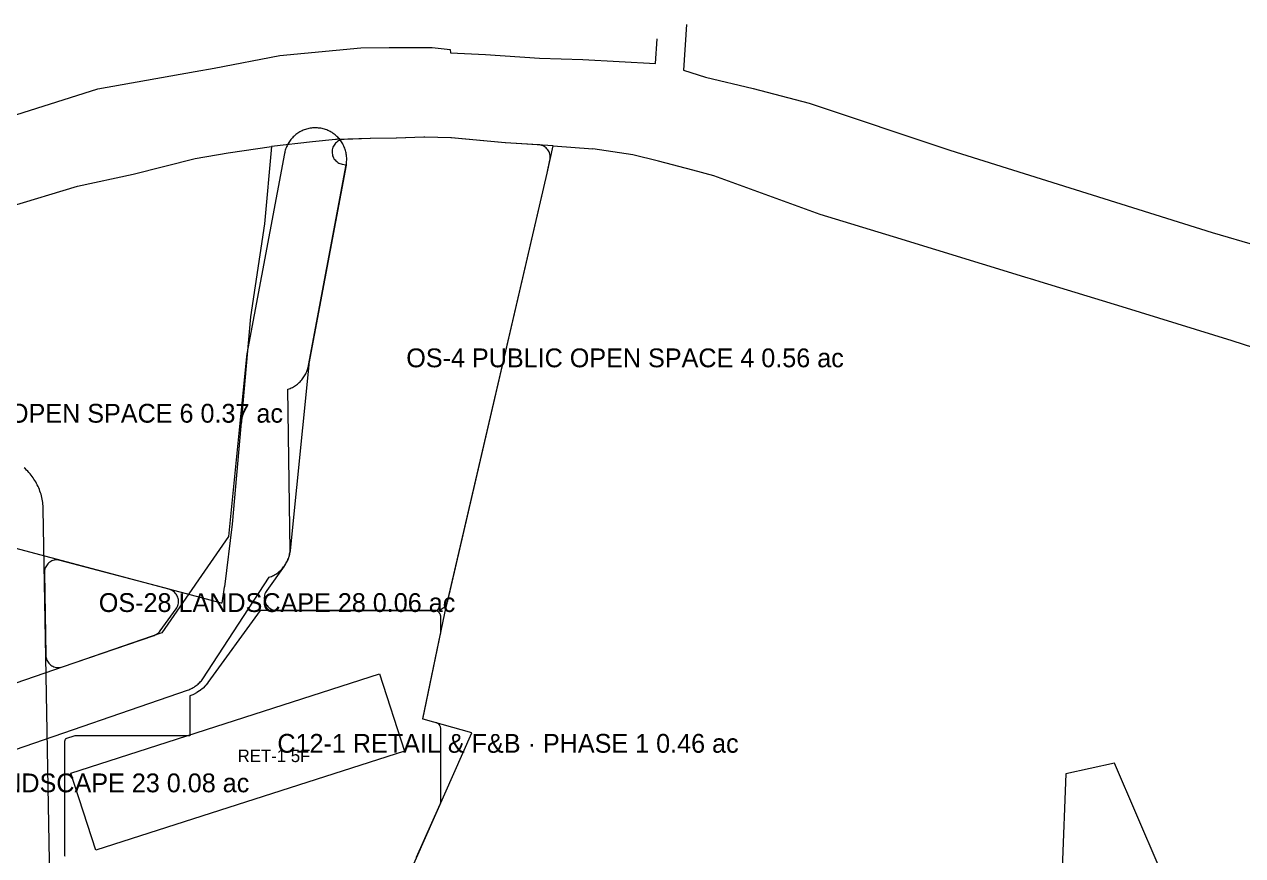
# Model space of a CAD drawing. Extents: x 32 to 940, y -21 to 684.
# Drawn here: x 293.6 to 487.9, y 550.9 to 683.5 of the extents above; entities that cross this region are included whole.
import ezdxf

# ---------------------------------------------------------------- set-up
doc = ezdxf.new("R2010")
doc.units = 0
for name, color, linetype, lineweight in [('BUILDING-RETAIL', 6, 'Continuous', 0), ('GREEN-LANDSCAPE', 3, 'Continuous', 0), ('GREEN-RC', 3, 'Continuous', 0), ('ROAD-EXISTING', 2, 'Continuous', 0), ('ROAD-PRIMARY', 1, 'Continuous', 0), ('SITE-BOUNDARY', 7, 'Continuous', 0), ('TEXT-PLOT', 7, 'Continuous', 0), ('TEXT-ZONE', 7, 'Continuous', 0), ('ZONE-RETAIL', 6, 'Continuous', 0)]:
    doc.layers.add(name, color=color, linetype=linetype, lineweight=lineweight)

msp = doc.modelspace()

# ---------------------------------------------------------------- linework, layer by layer
at = {"layer": 'BUILDING-RETAIL'}
msp.add_lwpolyline([(304.97, 551.72), (301.01, 564.03), (350.25, 579.86), (354.21, 567.55)], close=True, dxfattribs=at)
at = {"layer": 'GREEN-LANDSCAPE'}
msp.add_lwpolyline([(296.78, 596.02), (297.02, 582.82), (297.03, 582.62), (297.06, 582.43), (297.12, 582.24), (297.19, 582.05), (297.28, 581.88), (297.38, 581.71), (297.5, 581.55), (297.64, 581.41), (297.79, 581.28), (297.95, 581.16), (298.13, 581.07), (298.31, 580.99), (298.5, 580.93), (298.69, 580.89), (298.89, 580.86), (299.09, 580.86), (299.28, 580.88), (299.48, 580.91), (299.67, 580.97), (314.27, 586), (314.46, 586.08), (314.65, 586.18), (314.82, 586.29), (314.97, 586.42), (315.12, 586.56), (315.24, 586.72), (317.79, 590.25), (317.9, 590.42), (317.99, 590.59), (318.06, 590.77), (318.12, 590.95), (318.15, 591.14), (318.17, 591.34), (318.17, 591.53), (318.15, 591.72), (318.11, 591.91), (318.06, 592.1), (317.98, 592.28), (317.89, 592.45), (317.79, 592.61), (317.66, 592.76), (317.53, 592.9), (317.38, 593.02), (317.22, 593.13), (317.05, 593.22), (316.87, 593.3), (316.69, 593.36), (299.29, 597.98), (299.1, 598.03), (298.91, 598.05), (298.72, 598.05), (298.52, 598.04), (298.33, 598), (298.14, 597.95), (297.96, 597.88), (297.79, 597.79), (297.63, 597.68), (297.47, 597.56), (297.33, 597.43), (297.2, 597.28), (297.09, 597.12), (297, 596.95), (296.92, 596.78), (296.85, 596.59), (296.81, 596.4), (296.79, 596.21)], close=True, dxfattribs=at)
at = {"layer": 'GREEN-RC'}
msp.add_lwpolyline([(331.86, 592.05), (331.86, 591.85), (331.89, 591.66), (331.93, 591.46), (331.99, 591.27), (332.08, 591.09), (332.18, 590.92), (332.29, 590.75), (332.42, 590.6), (332.57, 590.47), (332.73, 590.35), (332.9, 590.24), (333.08, 590.16), (333.27, 590.09), (333.46, 590.04), (333.66, 590.01), (333.86, 590), (358.98, 590), (359.02, 590), (359.08, 590), (359.28, 590), (359.48, 590.02), (359.68, 590.06), (359.87, 590.11), (360.05, 590.19), (360.22, 590.29), (360.39, 590.4), (360.54, 590.53), (360.68, 590.67), (360.8, 590.82), (360.91, 590.99), (361, 591.17), (361.08, 591.35), (361.13, 591.54), (376.95, 659.74), (376.95, 659.74), (376.95, 659.75), (377.42, 661.85), (377.45, 662.04), (377.47, 662.23), (377.46, 662.43), (377.44, 662.62), (377.4, 662.81), (377.34, 662.99), (377.27, 663.17), (377.17, 663.33), (377.07, 663.49), (376.94, 663.64), (376.81, 663.78), (376.66, 663.9), (376.5, 664.01), (376.33, 664.1), (376.15, 664.17), (375.96, 664.23), (375.78, 664.27), (375.58, 664.29), (370.33, 664.59), (370.32, 664.59), (370.32, 664.59), (370.31, 664.59), (370.3, 664.59), (370.29, 664.59), (370.29, 664.59), (370.28, 664.59), (361.73, 665.4), (361.6, 665.4), (357.45, 665.52), (357.3, 665.52), (352.95, 665.33), (352.95, 665.33), (352.95, 665.33), (352.94, 665.33), (352.92, 665.33), (352.92, 665.33), (352.92, 665.33), (352.91, 665.33), (348.77, 665.27), (348.75, 665.27), (344.61, 665.16), (344.61, 665.16), (344.42, 665.14), (344.22, 665.11), (344.04, 665.06), (343.85, 664.99), (343.68, 664.9), (343.52, 664.8), (343.36, 664.68), (343.22, 664.54), (343.09, 664.39), (342.98, 664.23), (342.88, 664.06), (342.8, 663.89), (342.74, 663.7), (342.7, 663.51), (342.67, 663.32), (342.67, 663.12), (342.68, 662.93), (342.71, 662.74), (342.76, 662.55), (342.83, 662.36), (342.92, 662.19), (343.02, 662.02), (343.14, 661.87), (343.27, 661.73), (343.42, 661.6), (343.58, 661.48), (343.75, 661.38), (343.92, 661.3), (344.11, 661.24), (344.3, 661.19), (344.87, 661.09), (344.91, 661.08), (344.91, 661.03), (338.97, 629.37), (338.95, 629.2), (335.98, 599.53), (335.97, 599.48), (335.9, 599.03), (335.88, 598.93), (335.78, 598.53), (335.74, 598.43), (335.59, 598.03), (335.55, 597.94), (335.36, 597.56), (335.31, 597.47), (335.07, 597.09), (335.04, 597.05), (332.24, 593.17), (332.13, 593), (332.04, 592.83), (331.96, 592.64), (331.91, 592.45), (331.87, 592.25)], close=True, dxfattribs=at)
at = {"layer": 'ROAD-EXISTING'}
for points in [[(399.19, 683.51), (398.71, 676.19)], [(394.28, 677.24), (394.54, 681.21)], [(323.88, 676.5), (334.31, 678.56)], [(334.31, 678.56), (347.27, 679.74)], [(347.27, 679.74), (351.78, 679.81)], [(351.78, 679.81), (358.61, 679.81)], [(358.61, 679.81), (361.52, 679.5)], [(361.52, 679.5), (361.55, 678.98)], [(361.55, 678.98), (367.12, 678.69)], [(367.12, 678.69), (375.77, 678.11)], [(320.83, 676), (323.88, 676.5)], [(375.77, 678.11), (382.66, 677.88)], [(382.66, 677.88), (394.28, 677.24)], [(305.33, 673.24), (320.83, 676)], [(398.71, 676.19), (402.23, 675.09)], [(402.23, 675.09), (409.82, 673.3)], [(288.97, 668.07), (305.33, 673.24)], [(409.82, 673.3), (418.79, 670.91)], [(418.79, 670.91), (441.21, 663.44)], [(320.83, 662.08), (326.1, 663.02)], [(326.1, 663.02), (332.98, 664.04)], [(377.94, 664.15), (384.27, 663.66)], [(390.63, 662.71), (384.27, 663.66)], [(394.71, 661.66), (390.63, 662.71)], [(441.21, 663.44), (483.03, 650.28)], [(310.93, 659.63), (320.83, 662.08)], [(400.19, 660.22), (394.71, 661.66)], [(302.08, 657.68), (310.93, 659.63)], [(403.57, 659.36), (400.19, 660.22)], [(420.54, 653.18), (403.57, 659.36)], [(291.17, 654.39), (302.08, 657.68)], [(432.22, 649.61), (420.54, 653.18)], [(453.18, 643.18), (432.22, 649.61)], [(483.03, 650.28), (490.33, 648.18)], [(454.58, 642.75), (453.18, 643.18)], [(455.59, 642.44), (454.58, 642.75)], [(468.7, 638.41), (455.59, 642.44)], [(486.22, 633.01), (468.7, 638.41)], [(499.74, 628.64), (486.22, 633.01)]]:
    msp.add_lwpolyline(points, dxfattribs=at)
at = {"layer": 'ROAD-PRIMARY'}
for points in [[(290.63, 567.27), (319.63, 577.27), (319.81, 577.34), (319.99, 577.41), (320.16, 577.49), (320.33, 577.58), (320.5, 577.67), (320.67, 577.77), (320.83, 577.88), (320.99, 577.99), (321.14, 578.11), (321.29, 578.23), (321.43, 578.36), (321.56, 578.49), (321.7, 578.63), (321.82, 578.78), (321.94, 578.93), (322.05, 579.07), (332.63, 595.27), (332.81, 595.34), (332.99, 595.41), (333.16, 595.49), (333.33, 595.58), (333.5, 595.67), (333.67, 595.77), (333.83, 595.88), (333.99, 595.99), (334.14, 596.11), (334.29, 596.23), (334.43, 596.36), (334.56, 596.49), (334.7, 596.63), (334.82, 596.78), (334.94, 596.93), (335.06, 597.08), (335.17, 597.24), (335.27, 597.4), (335.37, 597.57), (335.46, 597.74), (335.54, 597.91), (335.62, 598.09), (335.69, 598.27), (335.75, 598.45), (335.81, 598.63), (335.86, 598.82), (335.9, 599.01), (335.94, 599.2), (335.96, 599.39), (335.98, 599.5), (335.63, 625.27), (335.81, 625.34), (335.99, 625.41), (336.16, 625.49), (336.33, 625.58), (336.5, 625.67), (336.67, 625.77), (336.83, 625.88), (336.99, 625.99), (337.14, 626.11), (337.29, 626.23), (337.43, 626.36), (337.56, 626.49), (337.7, 626.63), (337.82, 626.78), (337.94, 626.93), (338.06, 627.08), (338.17, 627.24), (338.27, 627.4), (338.37, 627.57), (338.46, 627.74), (338.54, 627.91), (338.62, 628.09), (338.69, 628.27), (338.75, 628.45), (338.81, 628.63), (338.86, 628.82), (338.9, 629.01), (338.91, 629.08), (344.91, 661.08), (344.95, 661.27), (344.97, 661.46), (344.99, 661.65), (345, 661.84), (345, 662.03), (345, 662.23), (344.98, 662.42), (344.96, 662.61), (344.94, 662.8), (344.9, 662.99), (344.86, 663.18), (344.81, 663.36), (344.75, 663.55), (344.69, 663.73), (344.62, 663.91), (344.55, 664.09), (344.46, 664.26), (344.37, 664.43), (344.27, 664.59), (344.17, 664.76), (344.06, 664.91), (343.95, 665.07), (343.83, 665.22), (343.7, 665.36), (343.57, 665.5), (343.43, 665.64), (343.29, 665.77), (343.14, 665.89), (342.99, 666.01), (342.83, 666.12), (342.67, 666.23), (342.51, 666.33), (342.34, 666.42), (342.17, 666.51), (341.99, 666.59), (341.81, 666.66), (341.63, 666.73), (341.45, 666.78), (341.27, 666.84), (341.08, 666.88), (340.89, 666.92), (340.7, 666.95), (340.51, 666.97), (340.32, 666.99), (340.13, 667), (339.93, 667), (339.74, 666.99), (339.55, 666.98), (339.36, 666.96), (339.17, 666.93), (338.98, 666.89), (338.79, 666.85), (338.61, 666.8), (338.42, 666.74), (338.24, 666.68), (338.06, 666.61), (337.89, 666.53), (337.71, 666.45), (337.54, 666.36), (337.38, 666.26), (337.22, 666.15), (337.06, 666.04), (336.91, 665.93), (336.76, 665.81), (336.61, 665.68), (336.47, 665.54), (336.34, 665.41), (336.21, 665.26), (336.09, 665.12), (335.97, 664.96), (335.86, 664.81), (335.76, 664.64), (335.66, 664.48), (335.57, 664.31), (335.48, 664.14), (335.4, 663.96), (335.33, 663.78), (335.26, 663.6), (335.21, 663.42), (335.15, 663.24), (335.11, 663.05), (335.09, 662.92), (329.09, 630.92), (329.02, 630.5), (326.17, 601.81), (315.52, 586.43), (287.37, 576.73)], [(304.6, 160.16), (296.6, 606.16), (296.59, 606.43), (296.57, 606.69), (296.55, 606.96), (296.52, 607.23), (296.48, 607.49), (296.43, 607.75), (296.37, 608.01), (296.31, 608.27), (296.24, 608.53), (296.16, 608.78), (296.07, 609.03), (295.98, 609.28), (295.88, 609.53), (295.77, 609.78), (295.65, 610.02), (295.53, 610.25), (295.4, 610.49), (295.27, 610.72), (295.12, 610.94), (294.97, 611.16), (294.82, 611.38), (294.65, 611.59), (294.49, 611.8), (294.31, 612), (294.13, 612.19), (293.94, 612.38), (293.75, 612.57), (293.55, 612.75)]]:
    msp.add_lwpolyline(points, dxfattribs=at)
at = {"layer": 'SITE-BOUNDARY'}
for points in [[(351.8, 540.78), (364.97, 570.48), (357.17, 572.64), (357.15, 572.65), (357.15, 572.66), (360.67, 589.54), (360.67, 589.55), (360.67, 589.57), (376.95, 659.74), (377.94, 664.15), (370.32, 664.59), (370.31, 664.59), (370.29, 664.59), (361.66, 665.4), (357.37, 665.53), (352.95, 665.33), (352.93, 665.33), (352.92, 665.33), (348.76, 665.27), (343.36, 665.13), (343.25, 665.11), (343.24, 665.11), (343.22, 665.11), (339.56, 664.79), (333.01, 664.01), (331.88, 651.69), (331.87, 651.68), (331.87, 651.66), (329.68, 636.85), (326.75, 603.76), (326.75, 603.75), (326.75, 603.73), (325.49, 593.73), (325.48, 593.72), (325.48, 593.7), (325.07, 591.14), (325.07, 591.13), (325.05, 591.13), (284.64, 601.88)], [(481.74, 532.42), (467.48, 565.63), (459.7, 563.93), (459.12, 548.79)]]:
    msp.add_lwpolyline(points, dxfattribs=at)
at = {"layer": 'ZONE-RETAIL'}
msp.add_lwpolyline([(356.15, 550.59), (358.58, 556.07), (359.91, 559.08), (359.95, 559.18), (359.98, 559.28), (359.99, 559.38), (360, 559.48), (360, 571.09), (360, 571.19), (359.98, 571.29), (359.96, 571.39), (359.92, 571.48), (359.88, 571.57), (359.83, 571.66), (359.76, 571.74), (359.7, 571.81), (359.62, 571.88), (359.54, 571.94), (359.45, 571.99), (359.36, 572.03), (359.27, 572.06), (358.51, 572.27), (357.17, 572.64), (357.15, 572.65), (357.15, 572.66), (357.16, 572.67), (359.98, 586.24), (359.99, 586.34), (360, 586.44), (360, 589), (360, 589.1), (359.98, 589.2), (359.96, 589.29), (359.92, 589.38), (359.88, 589.47), (359.83, 589.56), (359.77, 589.63), (359.71, 589.71), (359.63, 589.77), (359.56, 589.83), (359.47, 589.88), (359.38, 589.92), (359.29, 589.96), (359.2, 589.98), (359.1, 590), (359, 590), (331.18, 590), (322.86, 578.49), (322.83, 578.45), (322.51, 578.05), (322.45, 577.97), (322.09, 577.61), (322.01, 577.54), (321.62, 577.21), (321.54, 577.15), (321.11, 576.87), (321.02, 576.82), (320.57, 576.58), (320.48, 576.54), (320, 576.35), (320, 576.34), (320, 570.02), (320, 570), (319.98, 570), (301.61, 570), (300.13, 569.49), (300.12, 569.47), (300.08, 569.38), (300.04, 569.29), (300.02, 569.2), (300, 569.1), (300, 569), (300, 551), (300, 550.9), (300.02, 550.8)], dxfattribs=at)

# ---------------------------------------------------------------- texts
at = {"layer": 'TEXT-PLOT'}
msp.add_text('RET-1 5F', height=2, dxfattribs=at).set_placement((327.61, 565.79))
at = {"layer": 'TEXT-ZONE'}
for s, p in [('OS-4 PUBLIC OPEN SPACE 4 0.56 ac', (354.5, 628.79)), ('OS-6 PUBLIC OPEN SPACE 6 0.37 ac', (265.05, 619.95)), ('OS-28 LANDSCAPE 28 0.06 ac', (305.46, 589.74)), ('C12-1 RETAIL & F&B · PHASE 1 0.46 ac', (333.94, 567.28)), ('OS-23 LANDSCAPE 23 0.08 ac', (272.6, 560.97))]:
    msp.add_text(s, height=3, dxfattribs=at).set_placement(p)

doc.saveas('drawing.dxf')
